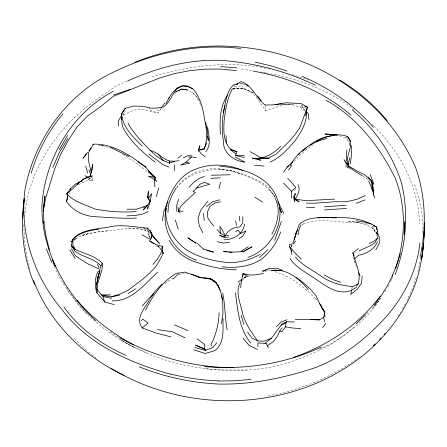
<?xml version="1.0" encoding="UTF-8"?>
<svg xmlns="http://www.w3.org/2000/svg" width="447" height="447" viewBox="0 0 447 447"><rect width="100%" height="100%" fill="white"/><g stroke="black" fill="none" stroke-linecap="round" stroke-linejoin="round"><path stroke-width="0.34" stroke-dasharray="2.23 1.68" d="M422.84 232.691C423.924 215.884 419.739 199.239 414.173 183.51M265.283 106.274L265.283 109.459L265.848 110.89L271.614 108.649L283.554 105.045M243.542 83.919L241.592 83.304L242.313 87.422L243.067 88.199L251.493 92.222L256.248 97.44L265.848 110.89M24.591 216.985L25.429 208.704L28.452 192.389L33.933 176.677L41.152 161.25L49.896 146.521L60.25 132.714L72.135 119.69L85.5 107.766L100.173 96.826L115.857 86.215L126.585 81.158M350.616 169.111L347.42 167.809L347.621 165.91M420.666 257.98L417.694 272.977M232.965 89.489L234.345 88.081L234.53 86.807L234.01 84.561M291.288 246.778L291.634 245.001M91.367 175.911L92.719 180.175L88.718 179.834L89.07 178.487M353.901 257.221L353.538 258.495L357.103 268.513M348.168 167.955L345.352 166.178L345.732 164.854M350.208 144.778L345.537 137.592M416.319 277.654L413.52 286.27L407.038 300.462M69.05 194.138L69.469 192.875M167.139 206.335L167.591 205.084M392.36 277.447L391.667 279.353L392.444 277.475M291.416 247.258L292.377 244.665M122.796 116.159L125.283 111.035M160.948 108.682L158.121 113.041L143.761 109.655L134.234 109.956L122.601 115.225M387.65 287.13L389.192 284.141M390.427 281.744L391.354 279.951M402.512 309.028L405.747 302.91M379.481 299.63L380.134 298.423M161.702 107.453L160.462 109.649L156.713 110.856M398.204 315.906L400.741 311.917M380.743 298.076L377.352 302.468M384.901 291.802L386.415 289.522M88.718 179.834L90.233 177.593M176.666 187.489C186.142 174.252 202.558 167.39 218.661 168.905C237.446 171.223 256.5 177.532 271.553 189.282M176.749 187.801C188.807 171.503 211.314 167.53 230.306 170.475C247.225 176.062 266.177 181.862 275.888 198.122M375.156 305.172L372.519 308.424L379.151 300.228C367.618 318.582 349.8 331.819 331.992 343.648C310.184 355.555 286.6 365.026 261.925 368.691C213.342 374.485 162.317 365.277 120.366 339.608L133.927 347.28L148.13 353.242M375.592 304.63L376.91 303.01M366.607 313.816L368.758 311.263M242.436 280.079L245.755 276.615L243.174 278.515M294.009 161.406L300.255 155.098L307.508 148.644L314.073 144.012M73.733 240.67L76.42 237.988L73.85 239.955M234.345 88.081L233.038 89.355M122.327 114.873L124.227 113.069M301.792 225.204L303.25 223.858L302.485 224.455C313.006 219.354 325.12 220.701 336.407 221.394C346.755 223.019 357.354 221.142 367.49 224.204M245.755 276.615L243.364 278.587L247.029 276.509M353.739 327.327L343.162 336.038L331.16 343.749L318.253 349.867M164.943 283.515L172.816 278.017M359.366 357.259C332.009 377.089 299.965 390.589 266.608 396.014M74.001 240.061L75.107 239.329M107.565 230.881L97.228 231.971L88.199 233.669L81.6 235.535C93.535 231.786 106.073 231.121 118.416 229.685C128.289 227.808 138.715 227.691 148.046 231.87L148.963 231.289M174.352 93.216L181.678 88.919L188.505 89.657L180.968 89.573L175.263 91.931M75.66 238.961L80.616 236.212L88.199 233.669M78.538 184.617L87.517 180.364L92.719 180.175L91.54 176.906M246.52 276.754L244.481 277.743L246.152 277.028M176.291 91.35L181.678 88.919L187.153 89.741L182.153 89.339L175.453 92.021L181.678 88.919C189.154 90.21 196.63 93.915 199.585 101.34M246.71 276.788L248.381 276.067M178.789 275.045L182.499 273.631L187.852 273.905M293.701 190.4L296.02 189.573M151.885 76.85C190.221 65.34 231.451 60.082 270.854 69.352M239.162 83.885L241.592 83.304L248.89 86.941M265.071 271.301L269.781 270.284L269.128 269.859M248.353 276.235L249.677 275.967M240.33 83.511L241.592 83.304M234.53 86.807L241.777 85.818M266.842 270.005L270.234 269.675M288.047 104.447L292.595 104.129L288.555 104.302M253.181 92.579L243.067 88.199L232.742 88.4M345.352 166.178L346.738 166.139M232.926 88.305L243.067 88.199M246.861 370.099L218.818 369.848L204.357 368.708M288.589 104.542L291.969 104.548L300.999 107.509L305.837 112.085M347.42 167.809L349.437 167.821M128.362 228.026C135.525 228.099 143.336 228.255 149.505 232.362M232.965 88.428L243.995 88.964L253.812 92.853M100.782 145.264L103.469 145.459M101.497 145.297L104.14 145.51M358.153 222.338L347.47 221.053L357.6 222.388L366.445 224.668L373.491 229.032L375.614 232.569M241.715 69.257L252.404 70.687M98.385 145.303L105.28 146.219M218.661 168.905L230.289 170.553L241.531 174.045M261.126 71.984L263.171 72.386M263.853 72.52L265.898 72.922M266.58 73.057C298.255 78.706 329.221 90.255 354.817 110.096M143.414 228.529L148.303 230.054M274.994 271.631C291.271 276.861 305.195 287.449 316.66 299.948L315.772 298.859L317.381 301.11M292.36 74.582L308.653 80.142M143.521 228.456L145.437 228.959L148.275 230.652M150.131 110.342L158.121 113.041M339.564 135.827L345.436 137.927M105.911 146.471L110.353 148.22M133.927 347.28C98.463 329.623 68.195 300.216 52.875 263.428M89.165 178.085L92.719 180.175M122.629 154.254L131.021 159.596L148.169 172.129M110.018 331.752L118.444 337.206M306.279 108.453L300.853 104.805L305.066 110.303M362.897 175.867L370.39 181.577M157.696 245.839L161.049 248.219M96.189 358.231L85.567 349.627L74.347 338.597M156.612 245.721L160.752 249.258M371.882 124.305L373.385 125.674M373.882 126.132L374.888 127.049C400.557 152.762 418.744 186.952 419.442 223.835M148.046 231.87L150.443 234.083M192.322 92.518L195.959 96.038L199.446 102.061M157.897 245.861L160.981 249.163M302.362 107.017L305.083 110.063M87.087 314.269L77.633 303.669L70.073 292.662M275.246 196.976L268.882 188.952L274.307 195.915L275.525 198.373M157.841 245.984L160.73 249.705M346.419 137.307L349.94 142.61M373.491 229.032L372.686 227.758L375.508 232.412M63.502 282.28L64.96 284.594M66.782 287.488L69.698 292.114M372.368 225.841L375.368 231.775M199.703 102.698L201.245 106.515M300.669 106.269L300.999 107.509M29.994 269.457L26.759 256.232L24.451 240.508L23.825 224.578M354.683 261.182L355.438 264.278M349.565 143.699L349.794 145.633M376.575 234.843L376.603 236.223M291.751 244.414L291.757 248.42"/><path stroke-width="0.67" d="M306.324 112.543C307.044 122.97 300.87 132.29 295.249 140.52C287.952 148.851 280.308 157.679 269.927 162.149M98.888 229.233C89.629 230.479 79.437 232.289 72.917 239.614L72.85 244.615L75.096 249.314C84.243 253.963 95.289 255.472 102.38 263.562C102.844 272.893 96.792 280.861 96.932 290.12L96.681 283.459L99.53 271.228M242.872 216.678L242.76 222.735L239.955 226.981C233.368 226.869 227.171 230.831 224.617 236.966L219.594 235.39L224.282 237.363L228.613 237.094M111.554 368.602C180.817 410.597 273.195 411.983 342.693 369.675C374.949 350.174 401.73 320.343 415.045 284.834C421.778 265.479 424.287 244.922 424.482 224.5M423.985 237.653L424.577 222.248M147.756 206.995L147.644 209.017L150.175 201.312L151.689 193.473L148.22 198.686L148.728 190.875L147.275 196.322L147.985 198.094M404.11 234.608L404.758 222.913M404.161 232.893L404.826 221.287M127.959 123.02C133.413 133.536 142.185 141.744 150.108 150.371C157.724 152.12 162.233 158.948 169.625 161.015L169.514 163.535M22.601 218.086L24.278 198.569C20.199 227.557 22.803 257.668 34.715 284.622M194.685 347.414L205.173 350.409L205.234 349.543L204.223 348.744L195.557 345.145L205.234 349.543M295.042 195.356L295.193 193.361L294.478 196.524L294.679 201.759L293.299 196.132M240.726 287.84L241.201 281.8L243.157 273.497C249.672 276.045 256.857 274.916 263.462 273.335M167.949 212.386L168.608 204.117L171.732 195.775L176.09 188.053M362.176 276.056L361.489 283.219L357.539 288.958L350.794 294.5L351.649 290.137L356.522 287.309M174.213 170.989L174.548 164.904M219.119 312.732C218.678 323.796 216.164 334.624 210.995 344.453L211.967 346.073M43.398 210.42L44.84 196.099L43.281 211.157M346.917 150.047L346.408 154.858L346.889 160.082L348.816 166.077L356.287 170.575L364.165 174.565L371.15 180.286C374.418 185.645 371.736 192.596 374.927 197.954M268.479 347.95L267.323 345.861L273.653 341.273L277.481 336.083L279.531 331.462L282.208 331.322L285.471 326.858L285.94 322.673L286.639 321.728L294.428 322.002M72.045 247.761L72.163 246.733L71.442 245.52L72.375 239.637C81.069 229.294 96.222 229.378 108.537 227.132C121.768 223.796 134.446 227.283 147.583 228.071L151.114 232.351L151.656 238.368L151.248 236.452M97.491 290.796L96.882 292.858L104.849 302.049L114.264 304.625M242.816 276.285L243.157 273.497L247.666 276.347M257.841 346.676L257.908 342.938L266.334 343.464L267.323 345.861M346.755 161.054L350.565 146.42L350.549 141.369L347.716 136.693C337.256 132.217 325.829 136.81 316.28 141.487M224.137 108.794C222.109 119.572 221.444 130.569 223.522 141.397C222.913 153.187 234.021 160.847 244.665 162.177L235.2 156.897M221.477 323.868L222.936 313.945L222.774 303.547L221.634 295.204M162.44 220.829L163.842 211.409L166.597 205.061M100.564 268.295L100.921 265.993L102.38 263.562M204.223 348.744L204.871 344.743L197.144 338.871M419.862 243.006C417.163 269.323 405.351 293.958 388.477 314.124C368.697 336.876 344.408 356.309 316.141 367.35C284.834 377.927 251.862 384.733 218.712 384.062C191.478 382.816 164.535 376.938 139.224 366.831M298.088 235.038L299.009 229.49L300.909 224.908M420.012 257.371C426.611 227.534 425.874 196.127 415.475 167.217C402.06 135.989 379.687 108.962 352.163 89.121C290.924 43.577 205.223 33.29 134.754 62.351M43.331 211.174L45.711 197.792L54.646 169.067L60.596 154.528L68.397 140.151L77.068 126.887L87.472 116.058L99.837 107.224L113.259 96.334L160.127 77.856L174.755 73.543L189.573 70.676L204.804 69.179L220.405 69.034L236.323 70.626M153.863 243.76L149.404 240.721L156.02 244.649L162.233 246.286L161.009 253.203L157.422 259.048L153.003 264.579M350.202 163.988L351.705 153.684L351.158 145.336M223.36 112.7C225.729 103.089 225.891 91.389 234.01 84.561L237.804 83.935M305.497 115.779L307.435 107.118L301.138 103.57L286.756 102.816L279.369 103.676L275.402 104.76M357.477 285.264C362.243 274.955 355.549 263.121 352.817 252.974L358.377 248.482M96.619 284.655L98.094 277.168M244.576 157.579L235.658 155.478L236.066 153.964L230.255 149.684L230.373 149.091C223.008 141.218 223.578 130.194 224.159 120.209C225.573 109.56 227.093 98.564 232.267 88.987M359.064 250.862L369.898 245.967L374.798 243.006C376.156 240.162 380.676 235.083 376 232.887L377.614 231.429L376.419 226.892C364.713 219.326 350.828 217.248 337.122 217.572C324.511 218.147 309.039 215.158 299.026 224.651L293.098 242.721M155.154 162.132C143.336 153.187 132.027 142.917 124.339 130.111C121.059 125.104 121.942 119.371 121.388 113.929L125.21 108.319L133.502 106.056L141.934 106.257L149.667 107.66M324.55 321.862L323.645 317.309L324.891 312.012L323.019 309.263M218.941 188.802L220.522 182.27M356.343 286.141L356.55 285.337M136.469 218.058C122.674 218.723 108.872 217.499 95.105 216.7C83.779 216.141 73.017 210.71 66.368 201.446L67.721 196.16M97.602 278.593L98.508 275.536L97.189 280.034L99.111 273.139M156.271 196.853L158.769 187.891M348.001 164.178L349.878 157.752M395.601 268.541C405.591 239.335 406.563 206.698 395.075 177.772C379.43 146.532 357.226 117.527 326.187 100.312M224.232 108.146L224.992 105.609M351.8 288.505L352.119 287.46M178.616 199.301L176.682 205.586L176.783 211.459M66.368 201.446C67.916 199.01 68.229 196.25 66.737 193.786C74.845 188.12 80.337 178.867 90.238 175.984L91.937 170.553L92.579 164.412L91.289 172.782L88.333 160.166L88.752 152.22L93.518 144.157C113.192 143.599 130.893 155.74 145.862 167.29M400.344 253.578L396.919 264.166L392.203 276.134M294.065 240.128L295.59 235.563M296.026 234.262L296.679 232.306M281.381 221.483L274.665 240.486M239.95 283.012C235.183 292.841 240.637 303.44 242.531 313.286C245.42 323.6 251.231 332.607 257.785 340.944L264.048 341.178L271.53 338.122L281.928 323.991L286.639 321.728M31.161 173.324C37.576 151.583 48.287 131.155 62.977 113.851M98.686 274.922L99.96 271.206M395.126 274.709C406.206 245.621 408.837 213.241 401.495 182.912C392.449 154.561 375.044 128.853 352.225 109.778M244.582 224.148C243.364 234.178 233.122 239.894 223.835 239.804M166.457 208.218C160.266 229.875 175.788 253.438 196.54 260.165M236.066 153.964L236.921 151.706L230.373 149.091M70.14 189.846L70.62 188.6L75.839 183.834L82.309 180.543M52.88 167.457L59.25 152.684L67.838 138.525M167.15 203.793L167.971 201.888M271.865 234.139C277.537 223.366 280.884 210.252 275.386 198.714M280.688 231.948C276.883 242.984 269.932 252.644 260.702 259.791C249.085 266.853 235.284 268.289 221.991 266.814M206.799 142.844L204.368 148.365L198.496 150.348L198.339 151.069L199.904 145.711L198.496 150.348L201.541 154.148L205.061 156.534M121.372 119.248L122.227 117.393M297.49 230.054L295.685 233.731L296.937 231.339M392.885 274.771L387.7 285.242L381.464 295.35L374.122 305.122M241.201 281.8L242.073 280.057M145.627 310.095C152.6 295.534 162.278 281.498 176.492 273.262L183.616 272.48L184.527 272.027L199.334 277.118L191.199 274.078M86.232 153.936L85.299 155.729L83.086 158.154L87.69 152.215M375.972 249.571L379.335 243.252L379.129 235.988M146.94 229.25L147.583 228.071M227.702 95.038C219.706 106.559 219.572 120.992 220.427 134.441M377.464 241.71C374.435 249.61 366.333 253.712 358.466 255.304L354.706 258.874M59.295 149.616L67.531 135.553M121.377 115.779L118.215 121.187L118.349 126.227M165.966 103.48C169.854 96.234 174.012 87.986 182.683 85.746L187.416 86.187L192.869 88.858C200.809 97.636 203.178 109.515 204.838 120.852C206.927 129.943 207.581 139.436 204.368 148.365L204.458 148.013L204.614 149.142L199.854 150.08M125.21 108.319L122.685 112.549L121.388 113.929C122.847 127.149 133.077 137.112 142.096 145.979M290.248 165.552C297.484 151.539 311.632 141.755 326.953 138.604M205.765 151.74C211.733 144.66 208.52 135.028 207.648 126.814M149.65 299.574C145.13 308.162 134.692 317.946 142.23 327.942L156.579 333.211L170.966 336.882M147.275 196.322L150.175 201.312L147.834 205.033L143.286 209.922L147.834 205.033L143.778 206.86L136.363 209.168L126.797 209.263M279.531 331.462L282.035 327.796M283.515 172.413L287.13 167.167L292.981 161.73M288.499 170.095L292.042 165.016M162.015 106.906L164.697 103.184M150.086 298.283L155.299 291.086L162.021 284.163M322.661 327.595L325.729 323.46M70.62 188.6L66.737 193.786C74.029 201.921 85.299 204.687 94.982 209.04C108.492 211.582 122.338 212.677 136.061 211.543M192.869 88.858L187.416 86.187L182.667 85.986L177.442 88.132C172.112 94.183 169.91 102.564 162.982 107.274M295.59 241.112L293.623 243.66L289.433 244.353L289.639 246.71L291.757 251.756M88.947 150.594L91.043 147.896M380.241 296.003C358.734 325.198 327.12 345.794 293.115 357.578M207.788 201.29L200.681 210.202L198.06 218.427L199.39 226.216L202.787 232.652M216.89 342.681L212.649 347.654L205.173 350.409M142.202 306.05L147.488 299.993L153.818 293.657M141.297 320.801L142.822 319.141L148.013 323.019L142.23 327.942M379.564 339.435L380.945 337.943M384.169 334.468L385.085 333.473M276.419 326.841L280.923 322.052L286.929 319.756M196.401 188.126L200.178 184.136L204.475 182.32L209.66 184.259L196.401 188.126L193.037 191.472L195.384 192.383L181.292 205.609L178.565 210.515L178.778 211.99L177.962 207.257M189.092 187.22L193.797 182.259L198.636 178.722L204.29 176.353M157.54 272.301C144.543 284.275 131.625 301.446 112.152 300.904M186.343 162.004L189.651 163.149L180.655 165.066L186.343 162.004L191.551 156.897L196.401 157.702M356.225 323.734L365.735 314.643M172.877 279.23L178.543 273.821M259.511 257.533L267.965 249.666M373.228 345.749L375.273 343.844M280.727 146.242C273.542 154.025 263.166 159.747 252.32 158.132L260.724 160.216L256.053 158.473L269.206 158.506M168.497 98.441L169.469 97.569M100.011 270.083L97.893 271.893C94.619 278.375 94.63 286.052 96.882 292.858M298.389 154.545L299.959 153.209M302.049 151.432L306.815 147.493M287.13 167.167L288.728 165.848M377.385 238.441L374.094 241.151L369.216 243.559M291.405 198.138L291.383 191.221L295.847 187.606L290.835 181.532L287.7 178.42M239.212 238.754L242.861 235.815L246.029 230.948L240.497 233.502L238.352 230.3L235.547 231.507M265.166 343.24L271.53 338.122M77.113 184.533L78.672 183.331M80.751 181.739L81.79 180.94M177.716 158.244L181.638 155.232M206.352 206.615L212.761 201.686L219.801 199.815M161.462 107.677L161.993 107.274L156.444 108.096L149.292 108.224M309.575 145.443C315.94 140.285 323.404 136.458 331.674 135.832M238.039 282.107L241.866 279.319M72.895 240.799L71.794 241.531L70.682 241.034M92.725 144.677L93.518 144.157M128.188 293.562L135.799 288.756M241.045 251.236L248.18 246.738M113.208 91.35C71.38 113.443 44.739 159.221 41.912 205.911C41.61 249.884 63.988 291.377 95.736 320.745M295.109 319.264L319.504 319.845L323.645 317.309M262.383 271.877L267.798 268.753L276.587 268.099L282.493 270.29L271.005 270.53C286.505 268.044 298.987 278.325 308.167 289.522M242.844 251.968L251.924 246.839L243.285 251.577L233.239 252.114L223.539 251.577L226.83 251.873M281.241 325.338L285.94 322.673M358.522 283.705L352.968 286.605C342.385 285.7 331.696 283.18 322.745 277.257C313.587 270.536 302.692 265.881 295.366 256.919M247.889 257.36C270.653 249.867 286.622 221.919 277.28 199.055C269.468 175.76 241.793 167.871 219.768 166.25M183.209 157.897L187.746 155.746L191.4 155.12M148.147 211.526L142.649 214.124L136.011 215.325L126.898 215.884M365.361 195.456L356.779 199.373L346.336 201.737L334.915 201.748L314.654 203.212L306.307 203.094M260.165 254.393C248.683 260.741 235.547 263.953 222.466 261.914C210.006 260.176 197.708 256.751 186.93 250.096C172.553 240.313 163.211 222.142 166.39 204.631C170.95 190.796 178.649 176.939 192.406 170.536C208.034 163.172 226.813 163.473 242.503 170.43M321.359 347.012C285.035 364.02 244.185 370.043 204.363 366.585M127.557 81.036C157.081 67.626 189.254 58.982 221.885 60.423C254.27 62.843 286.164 71.134 315.437 85.209M356.242 203.312L365.082 199.843M178.968 160.708L174.375 161.283L169.502 163.088L163.256 160.618L156.729 156.321L150.108 150.371M82.678 179.482L92.602 175.984L90.238 175.984M113.426 95.01L130.144 89.422M351.649 290.137C337.507 296.411 324.494 284.65 313.274 277.526C305.1 271.832 295.651 267.172 290.064 258.584M177.442 88.132L179.348 87.668M237.34 84.327L236.122 84.617L241.073 81.578C252.723 85.271 255.907 98.368 265.155 105.045L265.272 105.09M111.107 296.914L119.584 295.143M220.695 201.899L215.555 202.72L210.023 206.296L207.352 212.129L207.821 217.829L210.738 222.355L213.901 226.109M185.583 86.455L187.416 86.187M332.993 135.676L334.311 135.519M217.091 229.518L220.483 233.289L225.098 235.843L228.758 235.418M229.568 242.397L223.271 243.028L217.253 241.682M262.775 270.401L266.166 270.072M346.14 205.251L324.444 206.827M251.214 379.397L234.932 380.788L218.812 381.045M346.559 208.481L324.516 209.917M317.795 217.907L326.466 217.32L336.3 217.924M188.472 157.076L191.551 156.897M210.805 178.342L220.254 177.839M211.18 175.246L230.294 174.738M72.375 239.637L72.917 239.614M334.674 199.099L306.212 200.681L295.098 199.222L294.478 196.524M306.346 207.743L314.733 207.458M265.155 105.045L272.368 104.933L280.398 104.129L287.572 104.458M235.658 155.478L244.475 155.344M310.168 319.415L319.504 319.845M233.692 367.585C193.808 367.965 154.388 356.365 119.394 337.625M101.245 294.819L110.42 294.947L102.056 295.568L96.982 289.282M336.401 134.625L324.991 134.022L337.602 135.123M169.625 161.015L174.375 161.283M300.781 328.539L292.874 328.042L285.471 326.858M236.491 269.776C222.545 269.63 208.866 266.63 195.752 262.02C184.365 258.539 175.04 250.627 169.055 240.413M254.723 165.317L264.099 166.083M240.67 48.499C192.707 42.549 143.616 55.132 101.659 78.27C61.34 102.084 33.173 144.269 24.948 190.187C19.394 232.703 34.073 276.676 61.686 309.151C87.741 344.346 129.831 362.981 170.933 374.307M220.784 66.575L236.849 67.899M201.228 277.827L198.474 277.581L207.218 278.084L209.788 279.146M202.608 277.95L206.05 278.252M228.803 252.052L232.088 252.348M157.512 329.662L172.24 331.708L185.265 337.926M356.097 220.768L364.523 222.103L371.178 224.076M205.525 278.101L211.347 279.096L216.281 282.945L219.499 288.712M162.233 246.286L162.652 247.442L162.244 255.293L159.333 260.942L155.629 266.898L150.142 272.569L143.258 278.783L128.133 290.315L119.662 294.193L111.007 296.83L102.056 295.568L103.128 296.601L111.577 298.384M253.063 71.079C288.712 77.376 323.36 91.428 351.04 115.119M183.03 211.554L178.565 210.515L180.147 212.923M255.22 62.105L271.335 65.938L286.974 70.956M206.844 250.449L213.549 252.125L203.737 249.074M304.72 106.319L307.435 107.118L299.769 127.842L294.897 134.759L288.846 141.811L276.257 154.059L268.524 157.992L261.137 157.908L250.074 151.645M230.255 149.684L236.921 151.706M245.487 84.528L248.091 85.349M193.557 349.733L205.207 353.521L214.934 350.577C224.819 343.028 222.802 329.556 223.003 318.627M340.787 282.364L332.752 279.498L324.12 274.927M373.312 225.718L376.419 226.892L376.972 229.691M297.451 200.385L294.735 199.345L299.144 201.932L297.451 200.385L295.098 199.222C298.076 195.015 300.619 189.645 298.115 184.583M148.879 230.272L150.024 230.708L151.114 232.351M212.364 280.208L214.89 281.459L209.285 278.257L213.655 280.738L216.281 282.945L211.347 279.096M168.905 167.105L163.026 164.669L149.108 154.316M99.904 269.362L88.154 264.054L75.66 256.047L71.498 248.856M174.537 324.846L187.969 330.651M302.166 76.364C329.188 87.841 354.13 104.995 373.385 127.261M110.314 147.32L129.06 156.551M257.539 349.481L249.108 345.464L243.09 338.357M257.785 340.944L252.024 338.083L247.582 332.06M125.953 355.343C101.586 344.626 79.41 328.724 63.798 306.927M123.864 375.245C83.455 356.499 49.343 322.354 33.564 280.465M141.85 234.776L150.812 239.67L148.214 233.552M133.368 344.838C112.236 333.222 92.518 318.672 76.979 300.093M85.019 175.649L87.981 177.392M212.392 279.951C219.259 284.119 221.036 292.439 222.477 299.764M362.176 175.749L354.683 171.056L347.174 165.591L344.011 159.663L348.816 166.077L347.487 163.239M254.835 197.161L262.506 202.033M339.787 80.169C357.812 90.758 373.793 104.581 387.147 120.651M137.866 161.797L145.415 166.714L152.896 176.152M151.08 233.418L152.656 234.474M296.177 277.464L303.262 282.638L310.173 288.918L316.163 295.942L321.946 308.391L324.891 312.012M148.51 172.151L155.366 177.47L155.008 178.744L154.299 179.443L154.913 186.935M150.36 173.045L155.366 177.47L148.303 176.14L154.299 179.443L155.55 180.56M301.356 259.126L297.182 255.321L289.639 246.71M197.367 243.414L203.681 249.325M148.415 170.927L153.176 175.436L153.818 176.543M100.921 265.993C94.177 258.131 82.93 257.332 74.928 251.231L71.811 245.99L75.096 249.314L71.442 245.52M376 232.887L378.145 234.971M283.538 183.074L291.383 191.221M305.994 111.079L308.257 113.616L308.994 119.533M152.416 235.508L159.383 243.414L152.36 235.86L150.024 230.708M218.214 285.672L217.153 284.46L220.226 290.461M367.993 176.967L370.541 180.169M371.384 181.236L373.932 184.432L370.261 174.609M152.991 176.152L150.969 173.559L151.634 174.732M319.655 303.809L321.371 306.016L324.075 311.632M161.965 251.303L163.613 253.432L162.568 251.912L162.306 250.583M250.89 343.123C239.173 329.255 237.698 310.056 235.474 292.735M257.69 96.01L261.339 100.793M158.115 153.902L163.256 160.618M99.117 267.719L97.48 264.456M148.611 199.211L150.175 201.312M373.452 193.037L368.68 180.89M352.817 252.974L353.895 254.589L354.046 255.801M69.9 249.89L74.956 258.109M347.716 136.693L350.549 141.369M154.785 178.202L156.713 181.521M277.833 201.558L283.756 213.381M143.778 206.86L144.672 208.62M225.098 235.843L222.377 229.976L219.795 226.5L220.483 233.289M52.4 259.785L55.065 265.926M52.444 259.746L55.339 266.541M358.812 272.782L360.053 275.844M46.382 248.906L51.791 262.456M104.849 302.049L103.285 298.104L103.128 296.601M279.615 207.643L281.42 212.616L279.565 207.436M88.942 169.72L90.596 174.291M175.302 219.997L178.252 229.272M85.628 165.988L87.757 172.9M241.062 315.18L243.917 324.477M49.444 250.113L45.991 235.96L43.733 221.55L43.918 223.137L43.515 208.749M205.743 122.344L207.296 130.217L208.28 140.447L207.676 136.396M222.673 292.897C225.227 305.1 224.88 317.666 227.121 329.925M324.287 312.866L325.042 317.197M291.142 249.89L291.874 254.572M235.709 220.773L236.379 225.322M377.614 231.429L378.061 234.859M371.15 180.286L372.334 189.612M203.463 213.454L204.313 220.31M239.413 216.348L239.871 221.081M372.502 183.276L373.614 195.115M226.065 135.62L226.35 143.074M218.818 380.866A197.172 167.357 3.7 0 1 170.983 374.133M423.594 243.721L421.588 259.472L423.594 243.721M196.065 243.218L187.902 237.849L196.065 243.218"/></g></svg>
